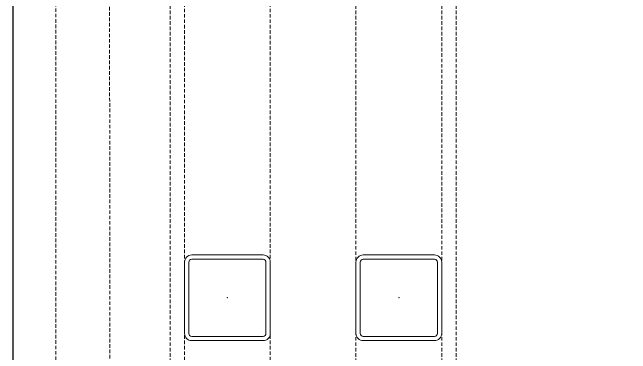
# Model space of a CAD drawing. Extents: x -1457 to 23780, y -2071 to 4205.
# Drawn here: x 1151.45 to 1194.72, y 784.09 to 808 of the extents above; entities that cross this region are included whole.
import ezdxf

# ---------------------------------------------------------------- set-up
doc = ezdxf.new("R2010")
doc.units = 0
doc.header["$MEASUREMENT"] = 0
doc.linetypes.add('HIDDEN', pattern=[0.375, 0.25, -0.125])
doc.layers.get('0').update_dxf_attribs({"color": 9, "lineweight": 9})
doc.layers.add('M-TEFRIS2-015', color=129, linetype='Continuous', lineweight=9)

# ---------------------------------------------------------------- blocks, each defined once
blk = doc.blocks.new('prf-60x60')
for points in [[(-2.5, -6), (2.5, -6, 0.414214), (3, -5.5), (3, -0.5, 0.414214), (2.5, 0), (-2.5, 0, 0.414214), (-3, -0.5), (-3, -5.5, 0.414214)], [(-2.5, -5.7), (2.5, -5.7, 0.414214), (2.7, -5.5), (2.7, -0.5, 0.414214), (2.5, -0.3), (-2.5, -0.3, 0.414214), (-2.7, -0.5), (-2.7, -5.5, 0.414214)]]:
    blk.add_lwpolyline(points, format="xyb", close=True)
at = {"color": 252}
blk.add_point((0, -3), dxfattribs=at)

msp = doc.modelspace()

# ---------------------------------------------------------------- linework, layer by layer
at = {"layer": 'M-TEFRIS2-015', "linetype": 'HIDDEN', "lineweight": 0, "const_width": 0.1}
msp.add_lwpolyline([(1719.257, 313.998), (1151.5, 313.998), (1151.5, 831.63)], dxfattribs=at)
at = {"layer": 'M-TEFRIS2-015', "linetype": 'HIDDEN', "lineweight": 0}
for points in [[(1719.257, 321), (1158.504, 321), (1158.247, 827.217)], [(1719.257, 316.789), (1154.5, 316.772), (1154.5, 825), (1162.5, 825)], [(1182.5, 425), (1182.5, 825), (1162.5, 825), (1162.5, 325), (1699.557, 325), (1699.557, 345), (1262.5, 345)], [(1181.5, 425), (1181.5, 824), (1163.5, 824), (1163.5, 326), (1698.557, 326), (1698.557, 344), (1262.5, 344)], [(1175.5, 425), (1175.5, 818), (1169.5, 818), (1169.5, 332), (1692.557, 332), (1692.557, 338), (1262.5, 338)]]:
    msp.add_lwpolyline(points, dxfattribs=at)

# ---------------------------------------------------------------- block references
for p in [(1166.5, 791), (1178.5, 791)]:
    msp.add_blockref('prf-60x60', p, dxfattribs=at)

doc.saveas('drawing.dxf')
